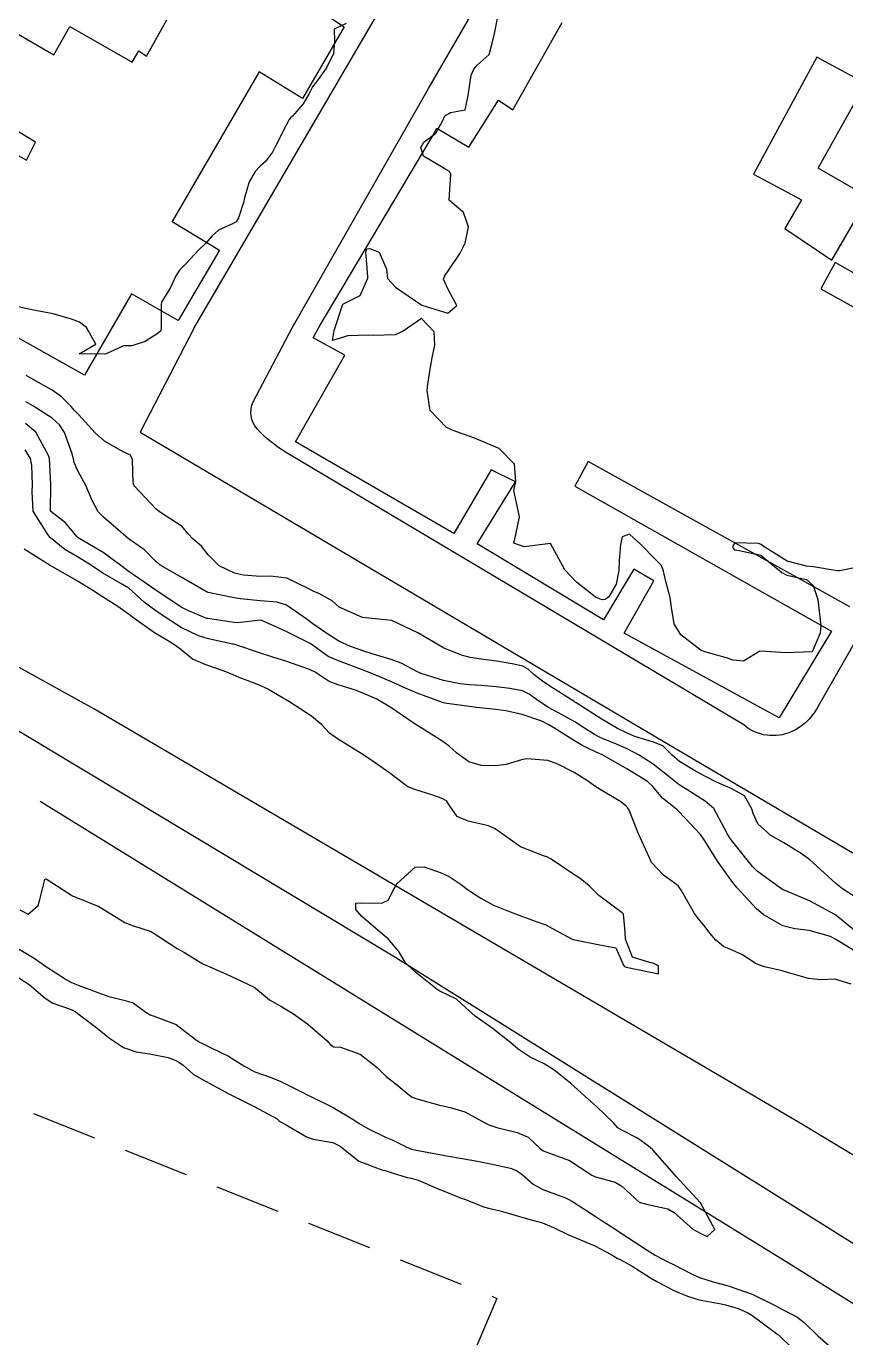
# Model space of a CAD drawing. Header units: metres. Extents: x 298520 to 308411, y 7433745 to 7450750.
# Drawn here: x 306389.4 to 306451.7, y 7435673.1 to 7435772.9 of the extents above; entities that cross this region are included whole.
import ezdxf

# ---------------------------------------------------------------- set-up
doc = ezdxf.new("R2010")
doc.units = ezdxf.units.M
doc.header["$LTSCALE"] = 10
doc.linetypes.add('DASHED', pattern=[0.75, 0.5, -0.25])
for name, color, linetype in [('Canteiro', 45, 'DASHED'), ('Curvas de Nivel 1m', 11, 'Continuous'), ('Curvas de Nivel 5m', 15, 'Continuous'), ('Edificações', 30, 'Continuous'), ('Linha Férrea', 251, 'TRACKS'), ('Vias Primárias', 230, 'Continuous')]:
    doc.layers.add(name, color=color, linetype=linetype)
doc.linetypes.add('TRACKS', pattern='A,0.15,[130,ltypeshp.shx,S=0.25,R=0,X=0,Y=0],0.15', length=0.3)

msp = doc.modelspace()

# ---------------------------------------------------------------- linework, layer by layer
at = {"layer": 'Canteiro'}
msp.add_lwpolyline([(306369.062, 7435698.53), (306425.188, 7435676.144), (306413.501, 7435648.495), (306357.87, 7435671.004)], close=True, dxfattribs=at)
at = {"layer": 'Curvas de Nivel 1m', "flags": 128}
for points, elevation in [([(306413.733, 7435773.073), (306412.825, 7435772.645), (306412.845, 7435771.743), (306412.761, 7435770.801), (306412.254, 7435769.752), (306411.685, 7435768.923), (306411.185, 7435768.258), (306410.914, 7435767.768), (306410.452, 7435766.981), (306409.647, 7435766.038), (306409.509, 7435765.917), (306409.393, 7435765.783), (306409.148, 7435765.297), (306408.385, 7435763.799), (306408.127, 7435763.291), (306407.605, 7435762.589), (306407.188, 7435762.225), (306406.821, 7435761.818), (306406.355, 7435761.052), (306405.992, 7435759.826), (306405.922, 7435759.474), (306405.558, 7435758.306), (306405.378, 7435758.009), (306405.041, 7435757.835), (306404.028, 7435757.363), (306403.539, 7435756.942), (306403.03, 7435756.358), (306402.545, 7435755.865), (306401.512, 7435754.785), (306401.076, 7435754.316), (306400.79, 7435753.887), (306400.371, 7435753.015), (306399.705, 7435751.898), (306399.665, 7435751.713), (306399.661, 7435749.898), (306399.633, 7435749.716), (306399.449, 7435749.548), (306398.443, 7435748.915), (306397.439, 7435748.584), (306396.805, 7435748.571), (306395.433, 7435747.95), (306393.433, 7435747.97), (306394.692, 7435748.706), (306393.988, 7435749.965), (306393.459, 7435750.364), (306392.844, 7435750.598), (306391.468, 7435751.001), (306390.245, 7435751.239), (306389.473, 7435751.39), (306387.718, 7435751.799)], 717), ([(306452.742, 7435731.763), (306451.236, 7435731.464), (306451.056, 7435731.461), (306449.24, 7435731.761), (306448.727, 7435731.821), (306447.246, 7435732.2), (306445.438, 7435733.348), (306445.264, 7435733.458), (306445.08, 7435733.537), (306443.265, 7435733.602), (306443.115, 7435733.372), (306443.115, 7435733.226), (306443.26, 7435733.055), (306443.606, 7435733.02), (306445.256, 7435732.656), (306446.852, 7435731.334), (306447.231, 7435731.124), (306448.721, 7435730.801), (306449.223, 7435730.344), (306449.579, 7435729.296), (306449.644, 7435728.861), (306449.805, 7435727.294), (306449.76, 7435726.718), (306449.163, 7435725.3), (306447.162, 7435725.228), (306445.163, 7435725.35), (306443.928, 7435724.59), (306443.156, 7435724.681), (306442.635, 7435724.855), (306441.161, 7435725.248), (306440.726, 7435725.404), (306439.18, 7435726.59), (306438.653, 7435727.428), (306438.45, 7435728.676), (306438.361, 7435729.433), (306438.022, 7435730.647), (306437.843, 7435731.441), (306437.687, 7435731.883), (306437.252, 7435732.318), (306436.128, 7435733.461), (306435.271, 7435734.258), (306434.704, 7435734.04), (306434.594, 7435733.477), (306434.481, 7435732.247), (306434.445, 7435731.478), (306434.26, 7435730.447), (306433.693, 7435729.485), (306433.424, 7435729.274), (306433.211, 7435729.27), (306433.036, 7435729.318), (306432.655, 7435729.498), (306431.229, 7435730.615), (306430.342, 7435731.529), (306429.263, 7435733.54), (306427.26, 7435733.281), (306426.471, 7435733.578), (306426.616, 7435734.23), (306426.917, 7435735.574), (306426.814, 7435736.051), (306426.463, 7435737.578), (306426.629, 7435738.268), (306426.524, 7435739.578), (306425.35, 7435740.758), (306423.363, 7435741.61), (306421.868, 7435742.133), (306421.37, 7435742.365), (306420.111, 7435743.653), (306419.882, 7435745.171), (306419.951, 7435745.655), (306420.136, 7435746.939), (306420.277, 7435747.652), (306420.472, 7435748.62), (306420.411, 7435749.65), (306419.463, 7435750.663), (306418.073, 7435749.681), (306417.45, 7435749.402), (306415.806, 7435749.35), (306415.45, 7435749.374), (306413.845, 7435749.33), (306413.448, 7435749.209), (306412.694, 7435748.99), (306412.831, 7435749.739), (306413.473, 7435751.73), (306414.801, 7435752.399), (306415.382, 7435753.711), (306415.386, 7435753.829), (306415.239, 7435755.713), (306415.295, 7435755.944), (306415.527, 7435755.986), (306416.247, 7435755.703), (306416.805, 7435754.402), (306416.861, 7435753.696), (306417.493, 7435753.022), (306419.473, 7435751.66), (306421.467, 7435751.067), (306422.143, 7435751.63), (306421.491, 7435752.856), (306421.132, 7435753.644), (306421.229, 7435753.92), (306421.51, 7435754.3), (306422.387, 7435755.627), (306422.783, 7435756.372), (306423.04, 7435757.618), (306422.645, 7435758.705), (306421.573, 7435759.64), (306421.693, 7435761.639), (306421.596, 7435761.818), (306421.219, 7435762.024), (306419.613, 7435762.996), (306419.412, 7435763.663), (306419.627, 7435764.07), (306420.547, 7435764.738), (306421.061, 7435765.646), (306421.239, 7435766.054), (306421.653, 7435766.306), (306422.767, 7435766.512), (306422.995, 7435767.62), (306423.226, 7435769.154), (306423.442, 7435769.614), (306423.696, 7435769.926), (306424.59, 7435770.715), (306424.818, 7435771.599), (306424.995, 7435772.326), (306425.256, 7435773.595)], 717), ([(306452.939, 7435706.312), (306451.457, 7435707.275), (306450.957, 7435707.688), (306449.197, 7435709.298), (306448.976, 7435709.498), (306448.327, 7435709.966), (306446.995, 7435710.784), (306446.003, 7435711.34), (306445.012, 7435712.226), (306444.669, 7435713.004), (306444.572, 7435713.357), (306444.02, 7435714.353), (306443.038, 7435714.881), (306441.875, 7435715.392), (306441.049, 7435715.833), (306440.163, 7435716.302), (306439.066, 7435716.961), (306438.543, 7435717.428), (306437.798, 7435718.157), (306437.083, 7435718.441), (306435.674, 7435718.877), (306435.089, 7435719.125), (306434.362, 7435719.477), (306433.104, 7435720.201), (306431.21, 7435721.43), (306431.122, 7435721.488), (306431.067, 7435721.521), (306429.135, 7435722.744), (306428.654, 7435723.064), (306428.03, 7435723.557), (306427.571, 7435723.987), (306427.149, 7435724.207), (306426.348, 7435724.381), (306425.153, 7435724.593), (306424.002, 7435724.754), (306423.156, 7435724.881), (306422.574, 7435725.036), (306421.162, 7435725.596), (306421.068, 7435725.641), (306419.179, 7435726.763), (306417.193, 7435727.69), (306415.195, 7435727.896), (306414.981, 7435727.926), (306413.203, 7435728.713), (306412.657, 7435729.188), (306411.663, 7435729.753), (306411.215, 7435729.908), (306410.894, 7435730.087), (306409.23, 7435730.896), (306407.968, 7435731.063), (306407.231, 7435731.034), (306405.931, 7435731.124), (306405.235, 7435731.297), (306404.089, 7435731.842), (306403.251, 7435732.687), (306402.735, 7435733.335), (306402.108, 7435733.867), (306401.692, 7435734.298), (306401.272, 7435734.824), (306399.626, 7435735.897), (306399.287, 7435736.165), (306397.626, 7435737.925), (306397.548, 7435738.159), (306397.5, 7435739.927), (306397.338, 7435740.257), (306396.736, 7435740.542), (306395.353, 7435741.319), (306394.653, 7435741.957), (306393.377, 7435743.343), (306393.074, 7435743.668), (306392.802, 7435743.979), (306392.101, 7435744.701), (306391.395, 7435745.197), (306389.95, 7435746.015), (306389.407, 7435746.313)], 716), ([(306452.893, 7435702.245), (306451.191, 7435703.277), (306450.905, 7435703.465), (306450.535, 7435703.656), (306448.911, 7435704.12), (306447.831, 7435704.235), (306446.914, 7435704.462), (306445.436, 7435705.345), (306444.929, 7435705.773), (306443.448, 7435707.373), (306443.219, 7435707.639), (306442.959, 7435707.967), (306441.952, 7435709.39), (306440.996, 7435710.933), (306440.653, 7435711.404), (306439.02, 7435713.156), (306438.893, 7435713.294), (306438.73, 7435713.424), (306437.775, 7435714.184), (306437.039, 7435715.057), (306436.63, 7435715.454), (306435.057, 7435716.414), (306433.157, 7435717.489), (306433.073, 7435717.53), (306431.732, 7435718.162), (306431.083, 7435718.54), (306429.518, 7435719.536), (306429.097, 7435719.79), (306428.612, 7435720.036), (306427.108, 7435720.552), (306425.864, 7435720.83), (306425.113, 7435720.93), (306423.641, 7435721.078), (306423.116, 7435721.143), (306421.376, 7435721.379), (306421.12, 7435721.439), (306420.507, 7435721.646), (306419.128, 7435722.153), (306418.069, 7435722.613), (306417.136, 7435723.04), (306415.551, 7435723.706), (306415.145, 7435723.869), (306414.897, 7435723.96), (306413.152, 7435724.612), (306412.376, 7435724.963), (306411.251, 7435725.759), (306411.164, 7435725.825), (306410.988, 7435725.939), (306409.179, 7435726.863), (306407.317, 7435727.682), (306407.191, 7435727.704), (306405.5, 7435727.515), (306405.188, 7435727.532), (306403.214, 7435727.829), (306403.193, 7435727.835), (306403.142, 7435727.851), (306401.743, 7435728.416), (306401.201, 7435728.694), (306399.412, 7435729.898), (306399.215, 7435730.03), (306398.85, 7435730.274), (306397.235, 7435731.394), (306396.492, 7435731.938), (306395.252, 7435732.854), (306393.374, 7435733.969), (306393.264, 7435734.064), (306392.405, 7435735.113), (306391.283, 7435735.968), (306391.257, 7435736), (306391.25, 7435736.034), (306391.284, 7435738), (306391.283, 7435738.03), (306391.189, 7435740.001), (306391.144, 7435740.194), (306390.137, 7435742.012), (306389.369, 7435742.666)], 714), ([(306452.104, 7435700.028), (306450.87, 7435700.412), (306449.784, 7435700.376), (306448.87, 7435700.459), (306447.274, 7435700.927), (306446.879, 7435701.041), (306445.519, 7435701.344), (306444.885, 7435701.59), (306443.814, 7435702.288), (306442.896, 7435702.704), (306442.423, 7435702.91), (306441.818, 7435703.391), (306441.4, 7435703.887), (306440.914, 7435704.519), (306440.509, 7435704.994), (306440.214, 7435705.407), (306439.194, 7435707.173), (306439.051, 7435707.419), (306438.954, 7435707.524), (306437.842, 7435708.317), (306436.971, 7435709.269), (306436.874, 7435709.451), (306436.78, 7435709.648), (306435.959, 7435711.46), (306435.235, 7435713.254), (306435.12, 7435713.469), (306435.024, 7435713.581), (306434.612, 7435713.889), (306433.036, 7435714.848), (306432.64, 7435715.097), (306432.08, 7435715.504), (306431.052, 7435716.129), (306429.818, 7435716.776), (306429.065, 7435717.035), (306427.473, 7435717.158), (306427.066, 7435717.091), (306425.899, 7435716.743), (306425.059, 7435716.635), (306423.985, 7435716.675), (306423.063, 7435716.943), (306422.115, 7435717.624), (306421.572, 7435718.127), (306421.081, 7435718.477), (306419.223, 7435719.659), (306419.094, 7435719.738), (306418.899, 7435719.86), (306417.114, 7435721.084), (306416.05, 7435721.701), (306415.127, 7435722.121), (306414.452, 7435722.394), (306413.134, 7435722.803), (306412.443, 7435723.047), (306411.384, 7435723.756), (306411.219, 7435723.835), (306411.144, 7435723.865), (306410.951, 7435723.956), (306409.151, 7435724.596), (306408.246, 7435724.886), (306407.157, 7435725.236), (306405.35, 7435725.828), (306405.164, 7435725.878), (306405.104, 7435725.89), (306403.17, 7435726.311), (306402.514, 7435726.519), (306401.182, 7435727.155), (306400.041, 7435727.892), (306399.199, 7435728.478), (306398.376, 7435729.084), (306397.474, 7435729.926), (306397.216, 7435730.137), (306396.724, 7435730.432), (306395.233, 7435731.298), (306394.234, 7435731.96), (306393.249, 7435732.551), (306392.347, 7435733.077), (306391.263, 7435733.975), (306391.241, 7435734), (306391.045, 7435734.222), (306389.95, 7435736.013), (306389.855, 7435737.464), (306389.901, 7435738.014), (306389.846, 7435739.496), (306389.738, 7435740.016), (306389.343, 7435740.671)], 713), ([(306388.92, 7435705.699), (306389.569, 7435705.361), (306390.309, 7435706.006), (306390.451, 7435706.484), (306390.818, 7435708.001), (306390.907, 7435708.047), (306390.953, 7435708.028), (306390.974, 7435708.02), (306391.001, 7435707.999), (306392.935, 7435706.743), (306394.923, 7435705.95), (306396.911, 7435704.737), (306397.479, 7435704.492), (306398.904, 7435704.034), (306399.142, 7435703.898), (306400.892, 7435702.742), (306401.455, 7435702.438), (306402.377, 7435701.858), (306402.879, 7435701.558), (306403.374, 7435701.347), (306404.866, 7435700.705), (306406.729, 7435699.811), (306406.852, 7435699.73), (306407.907, 7435698.857), (306408.838, 7435698.322), (306409.741, 7435697.771), (306410.821, 7435696.995), (306412.29, 7435695.738), (306412.521, 7435695.455), (306412.798, 7435695.269), (306413.29, 7435695.233), (306414.793, 7435694.721), (306416.096, 7435693.697), (306416.776, 7435693.018), (306417.524, 7435692.432), (306418.447, 7435691.665), (306418.76, 7435691.453), (306419.099, 7435691.316), (306420.751, 7435690.856), (306421.736, 7435690.642), (306422.744, 7435690.336), (306424.09, 7435689.6), (306424.516, 7435689.378), (306424.73, 7435689.286), (306425.189, 7435689.125), (306426.725, 7435688.758), (306427.554, 7435688.39), (306428.474, 7435687.544), (306428.71, 7435687.375), (306428.975, 7435687.272), (306430.7, 7435686.633), (306432.412, 7435685.503), (306432.682, 7435685.39), (306434.19, 7435684.989), (306434.675, 7435684.665), (306435.991, 7435683.457), (306436.661, 7435683.281), (306438.18, 7435682.949), (306438.655, 7435682.667), (306440.077, 7435681.406), (306440.638, 7435681.09), (306441.169, 7435680.861), (306441.75, 7435681.389), (306440.663, 7435683.4), (306438.821, 7435685.419), (306438.685, 7435685.566), (306437.031, 7435687.445), (306436.869, 7435687.602), (306436.716, 7435687.717), (306435.865, 7435688.315), (306434.727, 7435688.904), (306434.369, 7435689.116), (306434.049, 7435689.48), (306432.751, 7435690.727), (306431.88, 7435691.509), (306430.773, 7435692.509), (306429.522, 7435693.533), (306428.787, 7435693.969), (306427.715, 7435694.479), (306426.798, 7435695.094), (306426.241, 7435695.576), (306424.819, 7435696.687), (306423.533, 7435697.603), (306422.839, 7435698.241), (306422.108, 7435698.884), (306420.852, 7435699.503), (306420.636, 7435699.642), (306418.874, 7435701.062), (306418.237, 7435701.67), (306417.746, 7435702.531), (306416.901, 7435703.498), (306416.661, 7435703.692), (306414.918, 7435705.186), (306414.471, 7435705.715), (306414.46, 7435706.185), (306414.931, 7435706.228), (306416.431, 7435706.195), (306416.934, 7435706.42), (306417.363, 7435707.267), (306417.614, 7435707.68), (306418.966, 7435708.921), (306419.654, 7435708.965), (306420.962, 7435708.501), (306421.552, 7435708.224), (306422.483, 7435707.617), (306422.947, 7435707.229), (306423.97, 7435706.567), (306424.93, 7435706.05), (306426.066, 7435705.579), (306426.92, 7435705.256), (306428.166, 7435704.802), (306428.913, 7435704.54), (306430.809, 7435703.521), (306430.902, 7435703.466), (306430.996, 7435703.425), (306432.898, 7435703.053), (306434.219, 7435702.803), (306434.807, 7435701.471), (306434.882, 7435701.382), (306435.013, 7435701.337), (306436.875, 7435700.955), (306437.483, 7435700.831), (306437.462, 7435701.441), (306437.065, 7435701.628), (306436.885, 7435701.659), (306435.504, 7435702.079), (306434.966, 7435703.469), (306434.96, 7435703.526), (306434.911, 7435704.283), (306434.809, 7435705.359), (306434.717, 7435705.472), (306432.942, 7435706.781), (306432.196, 7435707.501), (306431.515, 7435708.068), (306430.962, 7435708.425), (306429.324, 7435709.536), (306428.976, 7435709.724), (306428.72, 7435709.8), (306426.987, 7435710.487), (306425.422, 7435711.586), (306425.006, 7435711.878), (306424.539, 7435712.063), (306423.011, 7435712.423), (306422.167, 7435712.775), (306421.59, 7435713.631), (306421.36, 7435713.968), (306421.028, 7435714.148), (306420.235, 7435714.443), (306419.034, 7435714.815), (306418.412, 7435715.045), (306417.57, 7435715.682), (306417.049, 7435716.086), (306415.854, 7435716.909), (306415.069, 7435717.441), (306414.669, 7435717.714), (306413.083, 7435718.691), (306412.477, 7435719.13), (306411.893, 7435719.748), (306411.103, 7435720.415), (306409.364, 7435721.533), (306409.121, 7435721.674), (306408.942, 7435721.783), (306407.785, 7435722.456), (306407.132, 7435722.76), (306405.599, 7435723.364), (306405.14, 7435723.552), (306404.464, 7435723.837), (306403.147, 7435724.29), (306402.044, 7435724.759), (306401.159, 7435725.474), (306400.618, 7435725.885), (306399.176, 7435726.748), (306397.524, 7435727.925), (306397.335, 7435728.068), (306397.195, 7435728.176), (306396.382, 7435728.757), (306395.208, 7435729.477), (306394.464, 7435729.957), (306393.224, 7435730.721), (306391.51, 7435731.725), (306391.241, 7435731.876), (306391.031, 7435732.002), (306389.254, 7435733.111)], 712), ([(306388.89, 7435702.685), (306390.007, 7435702.009), (306390.874, 7435701.414), (306392.444, 7435700.391), (306392.856, 7435700.167), (306393.374, 7435699.965), (306394.847, 7435699.406), (306395.698, 7435699.088), (306396.842, 7435698.822), (306397.548, 7435698.627), (306398.507, 7435697.905), (306398.83, 7435697.706), (306399.132, 7435697.594), (306400.819, 7435696.979), (306402.248, 7435695.858), (306402.582, 7435695.635), (306402.8, 7435695.519), (306403.425, 7435695.215), (306404.79, 7435694.55), (306405.944, 7435693.818), (306406.779, 7435693.376), (306407.948, 7435692.966), (306408.771, 7435692.638), (306410.482, 7435691.763), (306410.761, 7435691.622), (306410.998, 7435691.518), (306412.747, 7435690.658), (306414.31, 7435689.714), (306414.73, 7435689.435), (306415.381, 7435689.049), (306416.72, 7435688.4), (306417.222, 7435688.187), (306418.301, 7435687.666), (306418.71, 7435687.499), (306418.935, 7435687.432), (306420.705, 7435687.107), (306421.362, 7435686.974), (306422.7, 7435686.743), (306423.721, 7435686.582), (306424.695, 7435686.373), (306426.226, 7435686.038), (306426.687, 7435685.872), (306427.117, 7435685.563), (306427.941, 7435684.817), (306428.672, 7435684.434), (306430.391, 7435683.797), (306430.664, 7435683.673), (306430.927, 7435683.517), (306432.652, 7435682.399), (306433.202, 7435682.045), (306434.07, 7435681.479), (306434.637, 7435681.105), (306435.648, 7435680.439), (306436.618, 7435679.809), (306437.224, 7435679.441), (306438.133, 7435678.952), (306438.606, 7435678.708), (306440.019, 7435677.985), (306440.596, 7435677.736), (306441.627, 7435677.39), (306442.589, 7435677.138), (306442.906, 7435677.058), (306444.58, 7435676.464), (306446.283, 7435675.617), (306446.565, 7435675.47), (306446.851, 7435675.326), (306447.98, 7435674.731), (306448.553, 7435674.316), (306449.594, 7435673.289), (306450.535, 7435672.464)], 713), ([(306388.86, 7435700.506), (306389.627, 7435700.012), (306390.843, 7435698.962), (306391.427, 7435698.579), (306392.834, 7435698.099), (306393.137, 7435697.967), (306394.814, 7435696.687), (306395.756, 7435695.94), (306396.796, 7435695.228), (306397.761, 7435694.884), (306398.791, 7435694.747), (306400.204, 7435694.471), (306400.786, 7435694.226), (306401.014, 7435694.105), (306401.344, 7435693.872), (306402.111, 7435693.195), (306402.773, 7435692.81), (306404.573, 7435691.832), (306404.761, 7435691.722), (306404.97, 7435691.618), (306406.747, 7435690.722), (306408.477, 7435689.784), (306408.623, 7435689.673), (306408.731, 7435689.571), (306409.163, 7435689.341), (306410.72, 7435688.43), (306411.218, 7435688.253), (306412.716, 7435687.999), (306413.278, 7435687.724), (306414.696, 7435686.571), (306416.449, 7435685.93), (306416.686, 7435685.863), (306417.219, 7435685.682), (306418.358, 7435685.343), (306418.679, 7435685.278), (306419.21, 7435685.122), (306420.672, 7435684.503), (306422.548, 7435683.737), (306422.664, 7435683.705), (306422.735, 7435683.691), (306422.927, 7435683.616), (306424.165, 7435683.105), (306424.657, 7435682.978), (306425.435, 7435682.802), (306426.652, 7435682.447), (306427.345, 7435682.255), (306428.646, 7435681.885), (306429.483, 7435681.532), (306430.635, 7435680.971), (306431.55, 7435680.59), (306432.622, 7435680.127), (306433.862, 7435679.481), (306434.34, 7435679.204), (306434.609, 7435679.068), (306435.46, 7435678.606), (306436.597, 7435677.876), (306436.867, 7435677.717), (306437.352, 7435677.439), (306438.583, 7435676.765), (306439.676, 7435676.31), (306440.573, 7435676.04), (306442.228, 7435675.723), (306442.567, 7435675.656), (306443.525, 7435675.366), (306444.257, 7435675.052), (306444.558, 7435674.876), (306446.242, 7435673.637), (306446.544, 7435673.397), (306446.585, 7435673.371), (306446.641, 7435673.329), (306447.598, 7435672.379)], 714)]:
    msp.add_lwpolyline(points, dxfattribs=dict(at, elevation=elevation))
at = {"layer": 'Curvas de Nivel 5m', "elevation": 715, "flags": 128}
msp.add_lwpolyline([(306452.907, 7435703.686), (306450.949, 7435705.28), (306450.923, 7435705.301), (306450.875, 7435705.33), (306448.939, 7435706.361), (306447.149, 7435707.128), (306446.951, 7435707.21), (306446.744, 7435707.332), (306444.966, 7435708.638), (306444.604, 7435708.99), (306444.304, 7435709.36), (306442.997, 7435711.004), (306442.743, 7435711.383), (306442.466, 7435711.927), (306441.689, 7435713.393), (306441.028, 7435713.956), (306439.615, 7435714.836), (306439.041, 7435715.188), (306438.909, 7435715.289), (306438.759, 7435715.424), (306437.063, 7435716.77), (306435.997, 7435717.461), (306435.078, 7435717.932), (306434.282, 7435718.277), (306433.086, 7435718.767), (306432.599, 7435719.008), (306431.835, 7435719.509), (306431.1, 7435719.984), (306430.102, 7435720.536), (306429.116, 7435721.076), (306428.376, 7435721.551), (306427.644, 7435722.078), (306427.131, 7435722.334), (306426.183, 7435722.529), (306425.134, 7435722.655), (306423.986, 7435722.75), (306423.135, 7435722.809), (306422.399, 7435722.884), (306421.138, 7435723.133), (306419.426, 7435723.657), (306419.144, 7435723.784), (306417.909, 7435724.438), (306417.153, 7435724.728), (306415.703, 7435725.159), (306415.159, 7435725.341), (306414.062, 7435725.721), (306413.169, 7435726.119), (306412.183, 7435726.739), (306411.188, 7435727.447), (306410.758, 7435727.764), (306409.204, 7435728.847), (306408.494, 7435729.079), (306407.207, 7435729.187), (306405.699, 7435729.334), (306405.209, 7435729.404), (306403.238, 7435729.825), (306403.213, 7435729.833), (306403.172, 7435729.851), (306401.229, 7435730.965), (306399.601, 7435731.896), (306399.246, 7435732.194), (306398.397, 7435733.056), (306397.262, 7435733.852), (306397.157, 7435733.931), (306395.279, 7435735.533), (306394.889, 7435735.954), (306394.43, 7435736.824), (306393.934, 7435737.964), (306393.324, 7435739.074), (306393.064, 7435739.707), (306392.997, 7435739.975), (306392.878, 7435740.439), (306392.329, 7435741.986), (306391.946, 7435742.568), (306391.374, 7435743.068), (306389.919, 7435744.015), (306389.386, 7435744.317)], dxfattribs=at)
at = {"layer": 'Edificações'}
for points in [[(306380.623, 7435777.26), (306377.575, 7435771.702), (306374.457, 7435765.721), (306375.327, 7435765.189), (306376.36, 7435764.645), (306378.616, 7435768.747), (306389.434, 7435762.68), (306390.128, 7435764.067), (306381.045, 7435769.556), (306384.054, 7435775.045), (306391.516, 7435770.712), (306392.731, 7435772.85), (306397.475, 7435770.134), (306397.967, 7435771), (306398.547, 7435770.601), (306400.108, 7435773.356)], [(306410.411, 7435774.935), (306413.583, 7435772.835), (306410.41, 7435767.373), (306407.127, 7435769.399), (306400.519, 7435758.03), (306404.096, 7435755.856), (306400.96, 7435750.51), (306397.419, 7435752.536), (306393.837, 7435746.339), (306382.01, 7435752.995)], [(306452.008, 7435728.72), (306432.129, 7435739.783), (306431.12, 7435737.893), (306450.62, 7435726.88), (306446.644, 7435720.289), (306434.871, 7435726.729), (306437.111, 7435730.698), (306435.597, 7435731.58), (306433.295, 7435727.737), (306423.701, 7435733.515), (306426.603, 7435738.241), (306424.743, 7435739.155), (306421.904, 7435734.304), (306409.892, 7435741.271), (306413.634, 7435747.863), (306411.233, 7435749.184), (306411.688, 7435750.013), (306420.272, 7435764.474), (306420.635, 7435765.115), (306423.049, 7435763.679), (306425.309, 7435767.244), (306426.39, 7435766.515), (306430.14, 7435773.158)], [(306457.046, 7435766.437), (306449.5, 7435770.515), (306444.686, 7435761.633), (306448.34, 7435759.683), (306447.068, 7435757.493), (306450.645, 7435755.096), (306453.432, 7435759.876), (306449.604, 7435762.077), (306452.486, 7435767.262)], [(306462.852, 7435748.123), (306450.888, 7435754.906), (306449.8, 7435752.906), (306453.814, 7435750.67)]]:
    msp.add_lwpolyline(points, dxfattribs=at)
at = {"layer": 'Linha Férrea', "flags": 128}
msp.add_lwpolyline([(307827.162, 7434249.95), (307821.558, 7434258.806), (307819.524, 7434262.43), (307816.304, 7434268.219), (307813.681, 7434272.301), (307811.637, 7434275.461), (307798.221, 7434296.136), (307773.738, 7434334.032), (307761.734, 7434352.011), (307752.472, 7434367.888), (307735.134, 7434393.38), (307710.738, 7434431.015), (307694.807, 7434455.28), (307677.699, 7434482.208), (307665.381, 7434501.663), (307643.884, 7434534.842), (307627.559, 7434562.543), (307613.51, 7434586.874), (307596.955, 7434617.47), (307576.402, 7434659.978), (307564.169, 7434687.319), (307541.059, 7434734.946), (307530.172, 7434758.545), (307516.917, 7434785.92), (307501.763, 7434817.247), (307481.679, 7434859.302), (307459.201, 7434904.199), (307442.79, 7434936.268), (307425.275, 7434968.915), (307411.694, 7434992.242), (307402.565, 7435007.679), (307388.848, 7435028.501), (307366.947, 7435058.298), (307352.497, 7435076.75), (307335.708, 7435095.815), (307323.737, 7435108.404), (307304.876, 7435127.211), (307280.641, 7435149.596), (307260.895, 7435166.247), (307239.502, 7435183.006), (307222.59, 7435195.397), (307206.912, 7435206.431), (307191.542, 7435216.923), (307180.978, 7435223.581), (307147.083, 7435245.035), (307110.179, 7435267.866), (307071.327, 7435292.081), (307013.035, 7435328.917), (306934.22, 7435378.293), (306890.853, 7435406.012), (306860.761, 7435425.266), (306830.445, 7435444.172), (306783.165, 7435474.002), (306743.292, 7435499.125), (306730.646, 7435506.804), (306700.006, 7435524.558), (306649.968, 7435556.158), (306620.536, 7435574.685), (306585.884, 7435596.365), (306549.21, 7435619.443), (306511.464, 7435642.992), (306481.3, 7435662.066), (306449.914, 7435681.79), (306417.31, 7435702.158), (306386.499, 7435720.658), (306359.57, 7435735.78), (306332.265, 7435749.95), (306295.736, 7435767.254), (306254.914, 7435784.832), (306234.551, 7435793.029), (306198.8, 7435806.042), (306177.427, 7435813.736), (306139.201, 7435826.142), (306101.034, 7435838.043), (306051.969, 7435853.031), (306008.186, 7435866.647), (306003.579, 7435868.042), (305974.115, 7435878.736), (305939.654, 7435889.448), (305902.227, 7435900.737), (305881.18, 7435906.223), (305868.578, 7435910.192), (305845.541, 7435919.118), (305815.171, 7435933.297), (305786.711, 7435949.033), (305760.876, 7435966.424), (305735.18, 7435986.894), (305723.755, 7435997.052), (305696.097, 7436025.188), (305678.2, 7436047.897), (305661.02, 7436071.863), (305645.017, 7436096.315), (305622.371, 7436129.703), (305596.142, 7436168.749), (305576.091, 7436198.746), (305559.429, 7436223.15), (305539.44, 7436252.716), (305521.42, 7436279.841), (305512.691, 7436292.824), (305499.486, 7436312.983), (305480.027, 7436341.606), (305460.301, 7436370.83), (305441.558, 7436398.43), (305421.25, 7436428.242), (305402.577, 7436456.088), (305384.092, 7436483.75), (305369.125, 7436505.554), (305351.225, 7436532.173), (305338.344, 7436551.44), (305322.726, 7436574.869), (305306.914, 7436598.296), (305293.244, 7436619.058), (305277.818, 7436644.307), (305263.888, 7436668.981), (305254.713, 7436687.725), (305243.781, 7436710.837), (305233.952, 7436734.393), (305225.106, 7436755.865), (305215.533, 7436780.472), (305201.607, 7436815.682), (305193.173, 7436837.83), (305177.384, 7436877.752), (305166.792, 7436904.686), (305153.942, 7436937.689), (305141.501, 7436969.136), (305130.697, 7436996.497), (305122.016, 7437018.504), (305113.061, 7437043.102), (305101.513, 7437072.011), (305093.245, 7437092.935), (305082.037, 7437121.364), (305073.353, 7437143.916), (305060.568, 7437176.453), (305050.18, 7437206.397), (305043.414, 7437227.867), (305037.467, 7437248.165), (305034.526, 7437261.706), (305031.724, 7437274.104), (305028.718, 7437297.869), (305025.03, 7437326.573), (305023.117, 7437358.555), (305023.119, 7437387.114), (305024.829, 7437414.867), (305027.312, 7437439.505), (305027.407, 7437441.256), (305030.711, 7437462.666), (305036.039, 7437488.902), (305042.465, 7437516.919), (305048.776, 7437544.538), (305055.475, 7437572.1), (305062.866, 7437603.389), (305069.498, 7437630.688), (305077.032, 7437662.821), (305085.46, 7437698.138), (305091.819, 7437727.643), (305097.21, 7437749.95), (305103.918, 7437777.268), (305111.101, 7437807.1), (305121.202, 7437849.915), (305125.406, 7437866.973), (305130.992, 7437888.732), (305137.356, 7437914.575), (305143.477, 7437941.139), (305150.277, 7437969.227), (305155.626, 7437993.858), (305160.498, 7438017.389), (305165.529, 7438047.968), (305167.399, 7438065.921), (305168.452, 7438080.499), (305168.697, 7438098.822), (305168.499, 7438111.609), (305167.442, 7438129.409), (305165.734, 7438144.803), (305163.051, 7438159.253), (305157.36, 7438183.653), (305149.712, 7438209.61), (305142.146, 7438230.516), (305132.877, 7438252.552), (305120.435, 7438277.838), (305109.119, 7438297.22), (305107.007, 7438300.233), (305099.258, 7438311.382), (305091.426, 7438322.415), (305083.384, 7438332.797), (305079.569, 7438337.519), (305074.8, 7438344.056), (305056.823, 7438367.077), (305041.935, 7438386.352), (305023.225, 7438411.978), (305005.975, 7438436.561), (304993.284, 7438456.495), (304983.121, 7438473.171), (304969.538, 7438498.699), (304959.938, 7438517.087), (304947.328, 7438543.432), (304933.09, 7438572.791), (304924.306, 7438590.948), (304918.204, 7438604.464), (304911.783, 7438619.158), (304905.926, 7438632.437), (304900.315, 7438648.46), (304895.834, 7438661.886), (304892.174, 7438674.496), (304887.946, 7438691.238), (304884.694, 7438706.937), (304881.848, 7438723.698), (304879.326, 7438740.134), (304878.187, 7438758.916), (304877.537, 7438778.358), (304877.211, 7438799.094), (304877.455, 7438830.881), (304877.861, 7438863.017), (304878.268, 7438892.702), (304878.595, 7438920.109), (304878.677, 7438952.239), (304877.945, 7438980.303), (304876.318, 7439009.018), (304874.936, 7439022.788), (304873.229, 7439037.841), (304870.14, 7439056.141), (304864.855, 7439082.077), (304859.079, 7439105.013), (304850.377, 7439133.889), (304843.057, 7439154.06), (304836.382, 7439171.237), (304828.249, 7439190.114), (304817.674, 7439211.83), (304806.69, 7439232.736), (304796.364, 7439250.871), (304785.222, 7439269.009), (304772.779, 7439289.097), (304755.7, 7439316.738), (304736.912, 7439345.938), (304718.848, 7439374.335), (304700.222, 7439403.624), (304676.465, 7439440.714), (304659.061, 7439468.061), (304641.493, 7439495.549), (304629.289, 7439514.996), (304612.29, 7439541.915), (304598.786, 7439563.312), (304583.088, 7439588.524), (304568.608, 7439611.383), (304554.371, 7439633.59), (304540.465, 7439656.114), (304527.858, 7439675.88), (304515.488, 7439695.965), (304501.015, 7439718.74), (304492.557, 7439732.179), (304481.09, 7439749.95), (304464.698, 7439773.555), (304458.701, 7439781.55), (304447.468, 7439795.482), (304430.85, 7439814.016), (304417.942, 7439826.867), (304407.625, 7439836.385), (304393.358, 7439848.486), (304380.404, 7439858.342), (304362.661, 7439870.737), (304347.086, 7439880.296), (304333.248, 7439887.82), (304320.73, 7439894.061), (304304.927, 7439900.989), (304286.443, 7439908.157), (304266.642, 7439915.416), (304246.691, 7439922.501), (304225.186, 7439929.977), (304198.999, 7439939.195), (304168.468, 7439950.001), (304152.888, 7439955.629), (304135.919, 7439962.486), (304121.351, 7439968.798), (304105.783, 7439976.385), (304088.736, 7439985.334), (304071.183, 7439995.831), (304051.503, 7440008.737), (304042.509, 7440015.334), (304023.022, 7440030.473), (304002.682, 7440048.64), (303992.184, 7440058.522), (303980.444, 7440070.491), (303965.024, 7440086.226), (303949.368, 7440102.496), (303932.051, 7440120.671), (303917.21, 7440136.166), (303903.071, 7440150.772), (303879.085, 7440174.998), (303863.629, 7440189.711), (303849.061, 7440203.116), (303838.551, 7440211.886), (303825.964, 7440222.577), (303811.471, 7440233.814), (303798.026, 7440243.583), (303789.167, 7440249.782, 0.048699), (303782.733, 7440254.326, -0.013971), (303778.977, 7440256.716, 0.011385), (303767.539, 7440264.078, 0.000455), (303759.243, 7440269.144, 0.004014), (303749.319, 7440275.082, 0.008965), (303739.521, 7440280.605), (303729.166, 7440286.199), (303717.711, 7440292.151), (303693.717, 7440304.367), (303679.104, 7440311.896), (303660.942, 7440321.331), (303642.972, 7440330.918), (303636.468, 7440334.548), (303624.836, 7440341.295), (303611.994, 7440348.943), (303603.079, 7440354.598), (303596.281, 7440359.102), (303587.51, 7440365.427), (303578.605, 7440372.221), (303569.48, 7440379.633), (303558.633, 7440389.129), (303549.894, 7440397.253), (303541.539, 7440405.465), (303534.882, 7440412.293), (303523.465, 7440424.473), (303512.292, 7440437.463), (303502.617, 7440449.258), (303497.008, 7440456.501), (303488.044, 7440468.694), (303481.424, 7440477.682), (303475.375, 7440486.349), (303465.786, 7440500.535), (303456.113, 7440515.599), (303445.613, 7440532.252), (303432.87, 7440552.628), (303423.186, 7440568.064, -0.000757), (303417.987, 7440576.145, 0.007668), (303411.654, 7440585.694), (303403.602, 7440597.441), (303394.768, 7440609.244), (303388.857, 7440616.919), (303381.264, 7440625.91), (303374.43, 7440633.824), (303364.889, 7440644.089), (303358.774, 7440650.239), (303349.646, 7440658.739), (303339.722, 7440667.523), (303332.656, 7440673.464), (303326.724, 7440678.049, -0.018136), (303320.919, 7440682.537, 0.027105), (303312.535, 7440688.782, -0.001525), (303306.785, 7440692.624), (303296.835, 7440699.316), (303291.583, 7440702.647), (303280.845, 7440709.238, 0.008003), (303271.247, 7440714.648, 0.013057), (303255.936, 7440722.447, -0.001991), (303248.373, 7440726.091, 0.012147), (303243.6, 7440728.272, -0.002135), (303237.368, 7440730.971), (303223.7, 7440736.96), (303210.103, 7440742.741), (303193.904, 7440749.566), (303189.82, 7440751.298), (303177.394, 7440756.464), (303158.988, 7440764.273), (303141.646, 7440771.615), (303117.098, 7440781.981), (303101.554, 7440788.524), (303093.446, 7440792.234), (303076.052, 7440800.18), (303054.932, 7440810.372), (303040.156, 7440817.979), (303025.349, 7440825.886), (303013.344, 7440832.756), (303004.06, 7440838.538), (302994.271, 7440845.093), (302982.623, 7440853.413), (302969.58, 7440863.652), (302962.58, 7440869.547), (302953.339, 7440877.801), (302943.024, 7440887.539), (302938.586, 7440892.147), (302933.331, 7440897.537), (302924.321, 7440907.75), (302915.904, 7440917.945), (302907.517, 7440928.751), (302899.78, 7440938.97), (302892.734, 7440949.154), (302888.762, 7440955.109), (302884.574, 7440961.747), (302879.485, 7440969.887), (302873.287, 7440980.614), (302867.777, 7440990.898), (302859.79, 7441006.768), (302851.229, 7441025.298), (302846.823, 7441035.61), (302841.669, 7441047.987), (302837.148, 7441059.318), (302829.38, 7441078.789), (302825.24, 7441088.834), (302821.857, 7441097.357), (302816.249, 7441111.473), (302810.672, 7441125.205), (302804.678, 7441140.046), (302799.05, 7441153.537), (302792.202, 7441169.326), (302786.803, 7441181.368), (302782.699, 7441189.728), (302780.991, 7441193.272, -0.024435), (302778.706, 7441197.526, 0.018839), (302775.042, 7441204.531), (302769.048, 7441215.01), (302764.16, 7441223.098), (302758.012, 7441232.567), (302751.033, 7441242.929), (302746.425, 7441249.467, 0.01417), (302742.29, 7441255.115, -0.010578), (302734.95, 7441264.491, 0.026045), (302726.645, 7441274.447), (302714.77, 7441287.265), (302702.588, 7441299.413), (302690.064, 7441310.886), (302682.561, 7441317.234), (302675.22, 7441323.247), (302666.869, 7441329.42, 0.027574), (302658.671, 7441335.283, -0.011091), (302655.152, 7441337.629, 0.01172), (302645.719, 7441343.898, 0.006642), (302635.246, 7441350.318, 0.010482), (302620.241, 7441358.823, 0.013683), (302599.223, 7441369.429, 0.008553), (302586.726, 7441375.052, 0.011788), (302575.046, 7441379.747, 0.002778), (302570.558, 7441381.4), (302560.876, 7441384.907), (302551.005, 7441388.04), (302546.217, 7441389.527, -0.019135), (302544.903, 7441389.88, 0.019296), (302522.937, 7441395.786, 0.000461), (302511.662, 7441398.344, 0.010049), (302501.513, 7441400.424), (302492.392, 7441402.102), (302485.288, 7441403.295), (302471.447, 7441405.533), (302444.869, 7441409.521), (302415.277, 7441413.929), (302384.345, 7441418.639), (302365.976, 7441421.32), (302360.247, 7441421.986), (302338.704, 7441425.134), (302306.002, 7441430.395), (302286.923, 7441434.198), (302278.604, 7441436.007), (302270.237, 7441438.277), (302260.05, 7441441.209), (302248.718, 7441444.793), (302234.932, 7441449.831), (302225.681, 7441453.688), (302223.91, 7441454.587), (302211.722, 7441460.078), (302198.55, 7441466.939), (302185.194, 7441474.434), (302176.266, 7441480.044), (302166.746, 7441486.088), (302155.705, 7441493.817), (302145.197, 7441501.908), (302133.651, 7441511.457), (302124.111, 7441520.003), (302113.796, 7441530.075), (302104.384, 7441540.03), (302095.467, 7441550.013), (302086.579, 7441560.931), (302077.65, 7441573.115), (302070.772, 7441583.077), (302062.647, 7441595.881), (302055.334, 7441608.401), (302048.687, 7441620.587), (302040.377, 7441636.793), (302032.957, 7441653.052), (302027.217, 7441666.295), (302023.745, 7441674.151), (302020.233, 7441682.946), (302013.855, 7441699.656), (302006.743, 7441720.028), (302000.143, 7441739.465), (301996.81, 7441749.517), (301993.173, 7441760.442), (301988.741, 7441774.004), (301985.313, 7441784.598), (301976.672, 7441811.028), (301970.969, 7441828.13), (301966.757, 7441840.46), (301961.824, 7441854.796), (301956.599, 7441869.324), (301952.694, 7441879.426), (301950.212, 7441885.776), (301947.263, 7441893.123), (301942.827, 7441902.996), (301936.943, 7441915.47), (301925.249, 7441938.089), (301919.939, 7441947.811), (301913.515, 7441959.082), (301904.124, 7441974.92), (301894.52, 7441990.438), (301891.413, 7441995.461), (301886.489, 7442003.183), (301878.67, 7442015.285), (301873.464, 7442023.436), (301865.157, 7442036.288), (301855.839, 7442050.938), (301845.976, 7442066.833), (301838.272, 7442079.461), (301830.416, 7442092.887), (301825.548, 7442101.779), (301821.376, 7442109.453), (301815.662, 7442120.908), (301811.106, 7442130.238), (301807.699, 7442137.999), (301806.423, 7442140.601, 0.023261), (301801.857, 7442152.453, -0.028715), (301797.552, 7442164.003, 0.012936), (301793.732, 7442175.332, -0.025942), (301792.423, 7442179.575, 0.006006), (301789.905, 7442189.062, -0.014708), (301788.14, 7442196.216), (301785.975, 7442206.246), (301784.367, 7442214.306, 0.006026), (301783.559, 7442218.841, -0.007665), (301782.521, 7442224.78, -0.006079), (301780.959, 7442235.44, -0.002739), (301779.703, 7442245.206), (301779.178, 7442249.477), (301778.675, 7442254.381), (301778.065, 7442260.482), (301777.318, 7442271.291), (301776.984, 7442275.413), (301775.911, 7442292.595), (301775.204, 7442301.965), (301774.189, 7442318.205), (301773.646, 7442327.416), (301773.089, 7442335.875), (301772.127, 7442350.268), (301771.292, 7442362.115), (301770.725, 7442371.572), (301769.865, 7442382.07), (301768.552, 7442394.647), (301768.148, 7442398.421), (301767.394, 7442406.074), (301767.009, 7442408.608), (301766.499, 7442411.782), (301764.779, 7442423.533), (301763.465, 7442430.863), (301760.77, 7442444.807), (301759.479, 7442450.076), (301758.259, 7442454.401), (301755.339, 7442466.071), (301751.665, 7442478.105, 0.014406), (301747.843, 7442489.506, -0.000078), (301746.016, 7442494.48), (301743.45, 7442501.467), (301738.686, 7442513.328), (301735.709, 7442520.321), (301732.431, 7442527.285), (301727.104, 7442538.17), (301722.927, 7442546.111, 0.012187), (301718.524, 7442554.109, 0.000535), (301713.357, 7442562.952, 0.014127), (301707.985, 7442571.558, 0.00131), (301703.078, 7442578.904, 0.005502), (301696.107, 7442589.038, 0.012739), (301690.664, 7442596.364, -0.003293), (301687.73, 7442600.161, 0.014011), (301683.494, 7442605.405), (301674.266, 7442616.2), (301665.746, 7442625.395), (301657.648, 7442633.669), (301647.393, 7442643.457), (301636.008, 7442653.979), (301626.6, 7442662.308), (301605.302, 7442680.695), (301585.626, 7442697.221), (301571.106, 7442709.224), (301556.026, 7442721.963), (301546.373, 7442729.879), (301533.385, 7442740.748), (301522.722, 7442749.605), (301509.812, 7442760.238), (301495.057, 7442772.28), (301477.473, 7442786.656), (301465.134, 7442796.879), (301456.431, 7442804.066), (301435.244, 7442821.757), (301421.836, 7442832.858), (301396.975, 7442853.686), (301385.141, 7442863.625), (301370.663, 7442875.779), (301364.72, 7442880.333), (301363.394, 7442881.709), (301340.635, 7442900.571), (301323.028, 7442915.478), (301312.785, 7442924.11), (301300.577, 7442934.699), (301285.849, 7442948.16), (301276.269, 7442957.316), (301270.655, 7442962.881), (301259.99, 7442974.031), (301253.515, 7442981.219), (301247.895, 7442987.531), (301240.384, 7442996.742), (301229.998, 7443009.989), (301221.855, 7443021.632), (301213.131, 7443035.04), (301205.731, 7443047.193), (301200.054, 7443057.202), (301196.13, 7443064.495), (301190.777, 7443075.159), (301186.743, 7443083.781), (301181.573, 7443095.717), (301178.314, 7443103.871), (301173.662, 7443116.191), (301169.173, 7443129.408), (301164.144, 7443147.31, -0.01791), (301159.61, 7443166.203, -0.00496), (301157.559, 7443176.875, -0.011511), (301154.972, 7443193.236, -0.007375), (301153.508, 7443205.472), (301152.718, 7443213.017, -0.00222), (301152.224, 7443222.44), (301151.729, 7443232.749), (301151.603, 7443240.182), (301151.639, 7443249.448), (301151.725, 7443255.841, -0.000163), (301152.025, 7443263.846, -0.011094), (301152.62, 7443273.75), (301153.007, 7443278.435), (301153.225, 7443280.621), (301153.695, 7443286.694, -0.028501), (301154.086, 7443291.63), (301155.314, 7443300.595), (301156.339, 7443307.456), (301157.491, 7443314.977), (301159.202, 7443325.07), (301161.789, 7443338.495), (301165.144, 7443354.564), (301169.449, 7443374.231), (301172.81, 7443391.595), (301174.68, 7443401.171), (301178.924, 7443420.669), (301181.694, 7443433.864), (301184.295, 7443446.536), (301187.696, 7443463.235), (301190.748, 7443479.811), (301192.552, 7443489.809), (301194.095, 7443499.341), (301196.062, 7443513.194), (301197.815, 7443528.847), (301198.978, 7443543.028), (301199.581, 7443554.271), (301200.059, 7443564.719), (301200.282, 7443573.9), (301200.162, 7443588.233), (301199.927, 7443598.374), (301199.281, 7443610.703), (301198.702, 7443618.87), (301198.183, 7443625.385), (301197.204, 7443633.937, -0.007667), (301196.167, 7443643.146, 0.025395), (301194.851, 7443652, -0.01031), (301194.43, 7443654.342), (301193.513, 7443660.134), (301192.135, 7443668.077), (301188.578, 7443684.771), (301185.498, 7443697.176), (301182.785, 7443706.834), (301181.462, 7443711.268), (301177.711, 7443723.713), (301173.808, 7443734.628), (301171.261, 7443741.672), (301169.728, 7443745.668), (301168.223, 7443749.256), (301166.222, 7443754.29), (301158.307, 7443772.479), (301152.394, 7443784.66), (301147.869, 7443793.508), (301140.961, 7443806.331), (301134.742, 7443816.987), (301130.672, 7443823.903), (301127.116, 7443829.58), (301117.999, 7443843.643), (301110.123, 7443855.073), (301103.904, 7443863.685), (301096.373, 7443873.957), (301091.515, 7443880.268), (301082.097, 7443891.988), (301075.191, 7443900.343), (301066.669, 7443910.076), (301057.942, 7443919.52), (301047.68, 7443929.617), (301040.637, 7443936.582), (301031.883, 7443944.37), (301023.758, 7443951.563), (301019.288, 7443955.054), (301009.556, 7443962.804), (300997.58, 7443972.16), (300983.871, 7443982.451), (300964.188, 7443997.461), (300944.108, 7444013.327), (300932.299, 7444022.947), (300914.026, 7444037.339), (300891.313, 7444055.807), (300879.97, 7444064.814), (300848.153, 7444089.828), (300830.362, 7444103.6), (300820.582, 7444111.406), (300808.788, 7444120.923), (300790.074, 7444136.492), (300778.414, 7444146.774), (300770.686, 7444153.71), (300758.584, 7444165.332), (300747.358, 7444176.88), (300740.382, 7444184.133), (300726.752, 7444199.558), (300715.031, 7444213.522), (300701.451, 7444231.207), (300695.757, 7444239.063), (300691.098, 7444245.691), (300688.496, 7444249.683), (300679.245, 7444263.561), (300673.509, 7444272.713), (300665.013, 7444287.411), (300658.593, 7444299.121), (300654.523, 7444306.913), (300645.889, 7444324.778), (300638.775, 7444340.504), (300632.002, 7444357.092), (300623.229, 7444381.315), (300618.039, 7444396.735), (300611.737, 7444416.065), (300609.685, 7444423.435), (300606.998, 7444434.668), (300602.946, 7444451.568), (300599.969, 7444467.01), (300597.626, 7444480.248), (300594.733, 7444500.078), (300593.893, 7444507.369), (300592.267, 7444522.787), (300591.511, 7444531.442), (300590.493, 7444544.959), (300589.841, 7444557.299), (300589.096, 7444574.018), (300588.343, 7444602.107), (300587.685, 7444624.209), (300587.294, 7444638.301), (300586.409, 7444654.83), (300585.213, 7444670.921), (300583.32, 7444689.362), (300581.913, 7444699.787), (300579.93, 7444713.25), (300577.016, 7444730.379), (300574.607, 7444742.839), (300573.261, 7444749.503), (300571.951, 7444755.507), (300567.968, 7444771.617), (300563.223, 7444789.714), (300556.388, 7444811.413), (300552.813, 7444821.862), (300552.051, 7444823.547), (300548.135, 7444834.224), (300543.898, 7444845.238), (300538.737, 7444857.627), (300534.37, 7444867.272, 0.016186), (300529.659, 7444877.358), (300521.065, 7444894.307), (300515.468, 7444904.77), (300506.539, 7444920.708), (300501.331, 7444929.076), (300498.824, 7444933.12), (300487.096, 7444951.631), (300473.997, 7444971.561), (300463.472, 7444987.491), (300453.773, 7445002.708), (300450.06, 7445008.599), (300443.364, 7445019.573), (300432.151, 7445039.253), (300421.263, 7445060.113), (300412.901, 7445077.325), (300404.443, 7445096.117), (300400.04, 7445106.506), (300395.554, 7445118.008), (300385.79, 7445146.048), (300379.043, 7445169.005), (300374.061, 7445187.954), (300369.452, 7445208.366), (300365.384, 7445228.498), (300362.756, 7445242.388), (300361.678, 7445249.758), (300360.143, 7445261.703), (300359.094, 7445273.894), (300358.442, 7445281.783), (300357.503, 7445297.711), (300357.204, 7445314.251), (300357.2, 7445325.495), (300357.632, 7445341.062), (300358.792, 7445365.539), (300359.702, 7445378.899), (300360.824, 7445394.556), (300361.814, 7445408.831), (300364.105, 7445434.807), (300365.553, 7445451.778), (300367.396, 7445471.835), (300368.852, 7445486.766), (300370.027, 7445499.471), (300371.464, 7445515.344), (300372.683, 7445526.312), (300373.395, 7445530.963), (300374.893, 7445547.685), (300376.205, 7445560.819), (300377.581, 7445575.805), (300379.871, 7445599.676), (300382.66, 7445627.08), (300384.233, 7445644.036), (300384.749, 7445648.276), (300386.133, 7445663.647)], format="xyb", dxfattribs=at)
for points in [[(306582.498, 7435607.495), (306556.392, 7435623.646), (306509.999, 7435652.105), (306448.251, 7435689.469), (306394.544, 7435720.976), (306352.226, 7435744.439), (306311.299, 7435764.613), (306276.031, 7435780.359), (306251.636, 7435790.454), (306226.836, 7435800.014), (306196.931, 7435811.052), (306150.684, 7435826.73), (306088.429, 7435846.308), (306008.387, 7435870.394), (305977.318, 7435881.796), (305916.938, 7435900.678), (305884.786, 7435909.535), (305874.982, 7435912.013), (305850.109, 7435921.719), (305826.217, 7435932.186), (305805.679, 7435942.639), (305780.351, 7435958.022), (305755.751, 7435975.289), (305739.643, 7435988.273), (305721.354, 7436005.105), (305704.229, 7436022.738), (305691.023, 7436037.831), (305676.583, 7436057.199), (305665.983, 7436072.379), (305646.464, 7436101.619), (305625.633, 7436132.398), (305609.746, 7436156.477), (305594.507, 7436178.84), (305577.094, 7436204.317), (305571.361, 7436213.311), (305559.602, 7436230.738), (305541.681, 7436257.145), (305522.741, 7436285.229), (305500.971, 7436317.952), (305481.303, 7436347.059), (305454.671, 7436386.021), (305430.067, 7436422.55), (305398.312, 7436469.839), (305376.506, 7436502.022), (305354.688, 7436533.977), (305340.181, 7436554.87), (305319.481, 7436586.888), (305294.774, 7436624.721), (305279.512, 7436649.241), (305268.836, 7436668.68), (305259.046, 7436688.185), (305252.001, 7436703.308), (305245.18, 7436718.012), (305235.689, 7436741.063), (305225.301, 7436766.358), (305214.401, 7436794.307), (305204.239, 7436820.712), (305192.965, 7436849.942), (305184.658, 7436870.629), (305173.306, 7436899.399), (305162.032, 7436928.036), (305157.284, 7436941.411), (305144.752, 7436972.025), (305133.553, 7437001.088), (305121.834, 7437031.643), (305106.63, 7437070.21), (305093.871, 7437102.698), (305083.264, 7437129.846), (305071.544, 7437160.029), (305059.53, 7437191.56), (305046.769, 7437230.875), (305042.391, 7437246.099), (305040.612, 7437253.205), (305037.645, 7437266.786), (305036.682, 7437272.115), (305036.263, 7437274.59)], [(306390.471, 7435713.951), (306447.374, 7435678.832), (306473.45, 7435662.5), (306508.119, 7435640.292), (306535.382, 7435623.296), (306571.03, 7435601.085), (306585.043, 7435592.746), (306612.137, 7435575.633), (306639.596, 7435558.014), (306682.5, 7435531.303), (306742.99, 7435493.197), (306765.203, 7435479.761), (306800.72, 7435458.684), (306834.593, 7435437.021)]]:
    msp.add_lwpolyline(points, dxfattribs=at)
at = {"layer": 'Vias Primárias'}
for points in [[(306402.175, 7435749.95), (306421.916, 7435783.752), (306435.481, 7435808.011), (306444.318, 7435822.939, 0.031134), (306445.779, 7435825.798, 0.215693), (306445.662, 7435833.677, 0.146944), (306441.453, 7435838.367), (306409.413, 7435856.549, -0.012526), (306403.095, 7435860.346, 0.093341), (306401.05, 7435861.164, 0.275594), (306397.953, 7435860.055), (306385.853, 7435838.616), (306376.029, 7435821.899), (306368.543, 7435808.509), (306362.636, 7435798.442), (306353.102, 7435781.766), (306346.08, 7435770.08)], [(306402.175, 7435749.95), (306398.073, 7435742.01), (306437.818, 7435718.519), (306479.865, 7435693.744), (306503.488, 7435679.461), (306517.391, 7435703.553), (306534.972, 7435734.79), (306543.195, 7435749.95), (306551.673, 7435764.452), (306555.019, 7435769.899, -0.346168), (306558.968, 7435771.356), (306584.208, 7435756.734, 0.005103), (306587.303, 7435754.983, -0.35767), (306588.69, 7435751.501, 0.013716), (306588.243, 7435749.95), (306563.786, 7435679.572, -0.00894), (306560.742, 7435671.293, 0.178171)]]:
    msp.add_lwpolyline(points, format="xyb", dxfattribs=at)
msp.add_lwpolyline([(306409.637, 7435749.95), (306419.981, 7435768.142), (306438.007, 7435799.228), (306450.823, 7435821.56, -0.12329), (306454.764, 7435825.206, -0.218679), (306462.936, 7435825.785, -0.039578), (306464.926, 7435824.851), (306480.278, 7435816.1), (306495.794, 7435806.999, -0.303514), (306496.601, 7435803.314, -0.045223), (306495.967, 7435802.048, 0.008354), (306494.353, 7435799.342), (306482.543, 7435778.768), (306466.06, 7435749.95), (306449.476, 7435720.943, -0.158428), (306447.596, 7435719.236, -0.288887), (306443.951, 7435719.748), (306409.125, 7435740.498, -0.073293), (306406.96, 7435742.262, -0.310772), (306406.675, 7435744.31)], format="xyb", close=True, dxfattribs=at)

doc.saveas('drawing.dxf')
